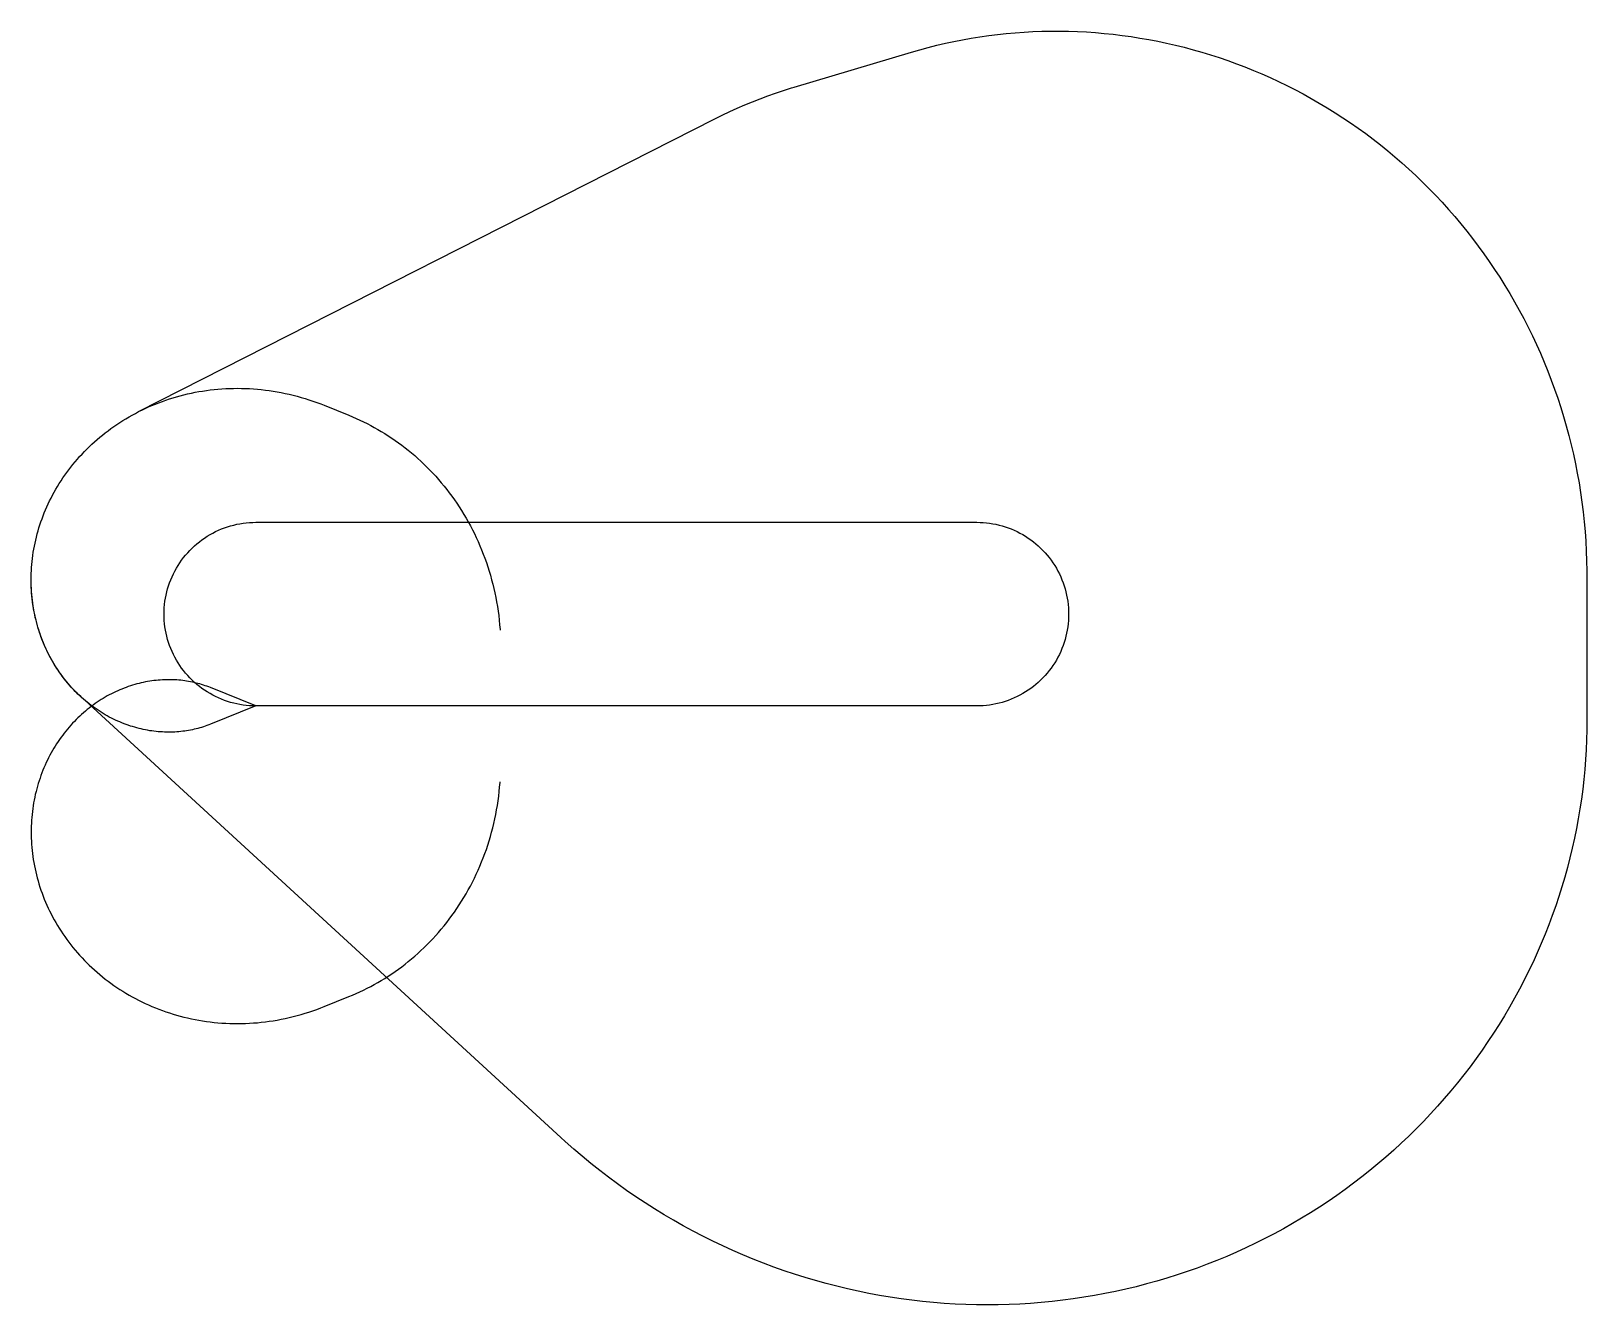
# Model space of a CAD drawing. Header units: metres. Extents: x -3797 to 22486, y -10116 to 11398.
import ezdxf

# ---------------------------------------------------------------- set-up
doc = ezdxf.new("R2010")
doc.units = ezdxf.units.M

msp = doc.modelspace()

# ---------------------------------------------------------------- linework, layer by layer
at = {"layer": 'NorminalTrack', "color": 1}
msp.add_lwpolyline([(0, 0), (0, 0), (-54, 1), (-108, 4), (-162, 8), (-216, 15), (-269, 24), (-322, 34), (-375, 46), (-427, 60), (-479, 76), (-530, 94), (-581, 113), (-631, 134), (-680, 157), (-728, 182), (-775, 208), (-822, 236), (-867, 265), (-912, 296), (-955, 329), (-997, 363), (-1038, 398), (-1077, 435), (-1116, 474), (-1152, 513), (-1188, 554), (-1222, 596), (-1255, 639), (-1286, 684), (-1315, 729), (-1343, 775), (-1369, 823), (-1394, 871), (-1417, 920), (-1438, 970), (-1457, 1020), (-1475, 1072), (-1491, 1123), (-1505, 1176), (-1517, 1228), (-1527, 1282), (-1536, 1335), (-1542, 1389), (-1547, 1443), (-1550, 1497), (-1551, 1551), (-1550, 1605), (-1547, 1659), (-1542, 1713), (-1536, 1767), (-1527, 1820), (-1517, 1873), (-1505, 1926), (-1491, 1978), (-1475, 2030), (-1457, 2081), (-1438, 2132), (-1417, 2182), (-1394, 2231), (-1369, 2279), (-1343, 2326), (-1315, 2373), (-1286, 2418), (-1255, 2462), (-1222, 2506), (-1188, 2548), (-1152, 2588), (-1116, 2628), (-1077, 2666), (-1038, 2703), (-997, 2739), (-955, 2773), (-912, 2805), (-867, 2836), (-822, 2866), (-775, 2894), (-728, 2920), (-680, 2945), (-631, 2968), (-581, 2989), (-530, 3008), (-479, 3026), (-427, 3042), (-375, 3056), (-322, 3068), (-269, 3078), (-216, 3087), (-162, 3093), (-108, 3098), (-54, 3101), (0, 3102), (0, 3102), (12180, 3102), (12180, 3102), (12234, 3101), (12288, 3098), (12342, 3093), (12396, 3087), (12449, 3078), (12502, 3068), (12555, 3056), (12607, 3042), (12659, 3026), (12710, 3008), (12761, 2989), (12811, 2968), (12860, 2945), (12908, 2920), (12955, 2894), (13002, 2866), (13047, 2836), (13092, 2805), (13135, 2773), (13177, 2739), (13218, 2703), (13257, 2666), (13296, 2628), (13332, 2588), (13368, 2548), (13402, 2506), (13435, 2462), (13466, 2418), (13495, 2373), (13523, 2326), (13549, 2279), (13574, 2231), (13597, 2182), (13618, 2132), (13637, 2081), (13655, 2030), (13671, 1978), (13685, 1926), (13697, 1873), (13707, 1820), (13716, 1767), (13722, 1713), (13727, 1659), (13730, 1605), (13731, 1551), (13730, 1497), (13727, 1443), (13722, 1389), (13716, 1335), (13707, 1282), (13697, 1228), (13685, 1176), (13671, 1123), (13655, 1072), (13637, 1020), (13618, 970), (13597, 920), (13574, 871), (13549, 823), (13523, 775), (13495, 729), (13466, 684), (13435, 639), (13402, 596), (13368, 554), (13332, 513), (13296, 474), (13257, 435), (13218, 398), (13177, 363), (13135, 329), (13092, 296), (13047, 265), (13002, 236), (12955, 208), (12908, 182), (12860, 157), (12811, 134), (12761, 113), (12710, 94), (12659, 76), (12607, 60), (12555, 46), (12502, 34), (12449, 24), (12396, 15), (12342, 8), (12288, 4), (12234, 1), (12180, 0), (0, 0)], dxfattribs=at)
at = {"layer": 'WindSpiral', "color": 5}
for points in [[(0, 0), (-769, -310), (-797, -321), (-827, -332), (-856, -342), (-886, -352), (-916, -362), (-947, -371), (-978, -379), (-1009, -387), (-1041, -395), (-1073, -402), (-1105, -408), (-1137, -414), (-1170, -420), (-1203, -425), (-1236, -429), (-1269, -433), (-1303, -436), (-1337, -439), (-1371, -441), (-1406, -442), (-1440, -443), (-1475, -443), (-1510, -443), (-1545, -442), (-1580, -440), (-1615, -438), (-1651, -435), (-1686, -432), (-1722, -428), (-1758, -423), (-1794, -418), (-1830, -411), (-1866, -405), (-1902, -397), (-1938, -389), (-1974, -381), (-2010, -371), (-2047, -361), (-2083, -350), (-2119, -339), (-2155, -327), (-2191, -314), (-2227, -300), (-2263, -286), (-2299, -271), (-2334, -256), (-2370, -240), (-2406, -223), (-2441, -205), (-2476, -187), (-2511, -168), (-2546, -148), (-2580, -127), (-2615, -106), (-2649, -84), (-2683, -62), (-2717, -39), (-2750, -15), (-2783, 10), (-2816, 35), (-2849, 61), (-2881, 88), (-2913, 115), (-2944, 143), (-2975, 171), (-3006, 201), (-3036, 231), (-3066, 261), (-3096, 293), (-3125, 324), (-3154, 357), (-3182, 390), (-3210, 424), (-3237, 458), (-3264, 493), (-3290, 529), (-3316, 565), (-3341, 602), (-3366, 639), (-3390, 677), (-3414, 716), (-3437, 755), (-3459, 794), (-3481, 834), (-3502, 875), (-3522, 916), (-3542, 958), (-3561, 1000), (-3580, 1043), (-3598, 1086), (-3615, 1130), (-3631, 1174), (-3647, 1219), (-3662, 1264), (-3676, 1309), (-3690, 1355), (-3702, 1401), (-3714, 1448), (-3726, 1495), (-3736, 1542), (-3746, 1590), (-3755, 1638), (-3763, 1686), (-3770, 1735), (-3776, 1784), (-3782, 1833), (-3787, 1882), (-3790, 1932), (-3793, 1982), (-3796, 2032), (-3797, 2083), (-3797, 2133), (-3797, 2184), (-3795, 2235), (-3793, 2286), (-3790, 2337), (-3786, 2389), (-3781, 2440), (-3775, 2492), (-3768, 2543), (-3760, 2595), (-3751, 2646), (-3742, 2698), (-3731, 2750), (-3720, 2801), (-3707, 2853), (-3694, 2905), (-3680, 2956), (-3664, 3007), (-3648, 3059), (-3631, 3110), (-3613, 3161), (-3594, 3212), (-3574, 3262), (-3553, 3313), (-3531, 3363), (-3508, 3413), (-3484, 3463), (-3459, 3512), (-3434, 3562), (-3407, 3611), (-3379, 3659), (-3351, 3708), (-3321, 3756), (-3291, 3803), (-3260, 3850), (-3228, 3897), (-3194, 3943), (-3160, 3989), (-3125, 4035), (-3090, 4080), (-3053, 4124), (-3015, 4168), (-2977, 4211), (-2937, 4254), (-2897, 4297), (-2856, 4338), (-2814, 4379), (-2771, 4420), (-2728, 4460), (-2683, 4499), (-2638, 4538), (-2592, 4575), (-2545, 4613), (-2498, 4649), (-2449, 4685), (-2400, 4720), (-2350, 4754), (-2300, 4787), (-2248, 4820), (-2196, 4852), (-2143, 4883), (-2090, 4913), (-2036, 4942), (-1981, 4971), (-1981, 4971), (7756, 9918), (7880, 9980), (8005, 10039), (8132, 10097), (8260, 10152), (8388, 10205), (8518, 10256), (8649, 10305), (8781, 10352), (8914, 10396), (9048, 10438), (9092, 10452), (11074, 11042), (11216, 11084), (11359, 11122), (11503, 11158), (11648, 11192), (11793, 11223), (11939, 11252), (12086, 11278), (12233, 11301), (12381, 11322), (12529, 11341), (12678, 11357), (12827, 11370), (12977, 11381), (13127, 11389), (13277, 11395), (13427, 11397), (13578, 11398), (13729, 11395), (13880, 11390), (14031, 11383), (14182, 11372), (14333, 11360), (14484, 11344), (14635, 11326), (14786, 11305), (14936, 11281), (15086, 11255), (15236, 11226), (15386, 11195), (15535, 11161), (15684, 11124), (15832, 11084), (15980, 11042), (16127, 10998), (16273, 10950), (16419, 10900), (16564, 10848), (16708, 10793), (16852, 10735), (16994, 10675), (17136, 10612), (17277, 10547), (17416, 10479), (17555, 10409), (17693, 10336), (17829, 10261), (17964, 10183), (18098, 10103), (18231, 10020), (18363, 9935), (18493, 9848), (18621, 9758), (18749, 9666), (18874, 9571), (18999, 9475), (19121, 9376), (19242, 9274), (19362, 9171), (19479, 9065), (19595, 8958), (19710, 8848), (19822, 8736), (19933, 8622), (20041, 8506), (20148, 8387), (20253, 8267), (20356, 8145), (20456, 8021), (20555, 7896), (20652, 7768), (20746, 7638), (20838, 7507), (20928, 7374), (21016, 7240), (21102, 7103), (21185, 6965), (21266, 6826), (21344, 6685), (21420, 6542), (21494, 6398), (21566, 6252), (21634, 6106), (21701, 5957), (21764, 5808), (21826, 5657), (21884, 5505), (21940, 5352), (21994, 5198), (22045, 5042), (22093, 4886), (22138, 4729), (22181, 4570), (22221, 4411), (22258, 4251), (22293, 4090), (22324, 3929), (22353, 3766), (22379, 3603), (22403, 3440), (22423, 3276), (22441, 3111), (22455, 2946), (22467, 2781), (22476, 2615), (22482, 2449), (22486, 2282), (22486, 2182), (22486, -239), (22485, -405), (22480, -572), (22473, -739), (22463, -906), (22450, -1073), (22434, -1240), (22415, -1406), (22393, -1573), (22368, -1739), (22340, -1905), (22309, -2071), (22276, -2236), (22239, -2401), (22200, -2565), (22157, -2729), (22112, -2892), (22064, -3055), (22013, -3217), (21959, -3378), (21902, -3538), (21843, -3698), (21780, -3856), (21715, -4014), (21647, -4170), (21576, -4326), (21502, -4480), (21426, -4634), (21347, -4786), (21265, -4937), (21180, -5086), (21093, -5234), (21003, -5381), (20910, -5527), (20815, -5670), (20717, -5813), (20617, -5954), (20514, -6093), (20408, -6230), (20300, -6366), (20190, -6500), (20077, -6632), (19962, -6762), (19844, -6891), (19724, -7017), (19602, -7141), (19477, -7264), (19351, -7384), (19222, -7502), (19090, -7619), (18957, -7732), (18822, -7844), (18684, -7953), (18545, -8061), (18403, -8165), (18259, -8268), (18114, -8368), (17967, -8465), (17818, -8560), (17667, -8652), (17514, -8742), (17360, -8830), (17204, -8914), (17046, -8996), (16887, -9076), (16727, -9152), (16564, -9226), (16401, -9297), (16236, -9366), (16070, -9431), (15902, -9494), (15733, -9554), (15563, -9610), (15392, -9664), (15220, -9715), (15047, -9763), (14873, -9809), (14697, -9851), (14521, -9890), (14345, -9926), (14167, -9959), (13989, -9988), (13810, -10015), (13630, -10039), (13450, -10059), (13269, -10077), (13088, -10091), (12906, -10102), (12724, -10110), (12542, -10115), (12360, -10116), (12177, -10115), (11995, -10110), (11812, -10102), (11629, -10091), (11446, -10076), (11264, -10059), (11081, -10038), (10899, -10014), (10717, -9987), (10535, -9956), (10354, -9923), (10173, -9886), (9993, -9846), (9813, -9803), (9634, -9757), (9455, -9707), (9278, -9654), (9101, -9599), (8924, -9540), (8749, -9478), (8575, -9412), (8401, -9344), (8229, -9273), (8058, -9198), (7888, -9121), (7719, -9040), (7552, -8957), (7385, -8870), (7221, -8781), (7057, -8688), (6895, -8593), (6735, -8495), (6576, -8394), (6419, -8290), (6264, -8183), (6110, -8073), (5958, -7961), (5808, -7846), (5660, -7728), (5514, -7607), (5370, -7484), (5227, -7358), (5150, -7288), (-2959, 157), (-2990, 186), (-3021, 215), (-3051, 246), (-3081, 276), (-3110, 308), (-3139, 340), (-3168, 373), (-3196, 406), (-3223, 441), (-3250, 475), (-3277, 511), (-3303, 546), (-3328, 583), (-3353, 620), (-3378, 658), (-3402, 696), (-3425, 735), (-3448, 774), (-3470, 814), (-3491, 854), (-3512, 895), (-3532, 937), (-3552, 979), (-3570, 1021), (-3589, 1064), (-3606, 1107), (-3623, 1151), (-3639, 1196), (-3654, 1240), (-3669, 1286), (-3683, 1331), (-3696, 1377), (-3708, 1424), (-3720, 1471), (-3731, 1518), (-3741, 1565), (-3750, 1613), (-3759, 1661), (-3766, 1710), (-3773, 1759), (-3779, 1808), (-3784, 1857), (-3789, 1907), (-3792, 1957), (-3795, 2007), (-3796, 2057), (-3797, 2108), (-3797, 2130)], [(0, 0), (-769, -310), (-797, -321), (-827, -332), (-856, -342), (-886, -352), (-916, -362), (-947, -371), (-978, -379), (-1009, -387), (-1041, -395), (-1073, -402), (-1105, -408), (-1137, -414), (-1170, -420), (-1203, -425), (-1236, -429), (-1269, -433), (-1303, -436), (-1337, -439), (-1371, -441), (-1406, -442), (-1440, -443), (-1475, -443), (-1510, -443), (-1545, -442), (-1580, -440), (-1615, -438), (-1651, -435), (-1686, -432), (-1722, -428), (-1758, -423), (-1794, -418), (-1830, -411), (-1866, -405), (-1902, -397), (-1938, -389), (-1974, -381), (-2010, -371), (-2047, -361), (-2083, -350), (-2119, -339), (-2155, -327), (-2191, -314), (-2227, -300), (-2263, -286), (-2299, -271), (-2334, -256), (-2370, -240), (-2406, -223), (-2441, -205), (-2476, -187), (-2511, -168), (-2546, -148), (-2580, -127), (-2615, -106), (-2649, -84), (-2683, -62), (-2717, -39), (-2750, -15), (-2783, 10), (-2816, 35), (-2849, 61), (-2881, 88), (-2913, 115), (-2944, 143), (-2975, 171), (-3006, 201), (-3036, 231), (-3066, 261), (-3096, 293), (-3125, 324), (-3154, 357), (-3182, 390), (-3210, 424), (-3237, 458), (-3264, 493), (-3290, 529), (-3316, 565), (-3341, 602), (-3366, 639), (-3390, 677), (-3414, 716), (-3437, 755), (-3459, 794), (-3481, 834), (-3502, 875), (-3522, 916), (-3542, 958), (-3561, 1000), (-3580, 1043), (-3598, 1086), (-3615, 1130), (-3631, 1174), (-3647, 1219), (-3662, 1264), (-3676, 1309), (-3690, 1355), (-3702, 1401), (-3714, 1448), (-3726, 1495), (-3736, 1542), (-3746, 1590), (-3755, 1638), (-3763, 1686), (-3770, 1735), (-3776, 1784), (-3782, 1833), (-3787, 1882), (-3790, 1932), (-3793, 1982), (-3796, 2032), (-3797, 2083), (-3797, 2133), (-3797, 2184), (-3795, 2235), (-3793, 2286), (-3790, 2337), (-3786, 2389), (-3781, 2440), (-3775, 2492), (-3768, 2543), (-3760, 2595), (-3751, 2646), (-3742, 2698), (-3731, 2750), (-3720, 2801), (-3707, 2853), (-3694, 2905), (-3680, 2956), (-3664, 3007), (-3648, 3059), (-3631, 3110), (-3613, 3161), (-3594, 3212), (-3574, 3262), (-3553, 3313), (-3531, 3363), (-3508, 3413), (-3484, 3463), (-3459, 3512), (-3434, 3562), (-3407, 3611), (-3379, 3659), (-3351, 3708), (-3321, 3756), (-3291, 3803), (-3260, 3850), (-3228, 3897), (-3194, 3943), (-3160, 3989), (-3125, 4035), (-3090, 4080), (-3053, 4124), (-3015, 4168), (-2977, 4211), (-2937, 4254), (-2897, 4297), (-2856, 4338), (-2814, 4379), (-2771, 4420), (-2728, 4460), (-2683, 4499), (-2638, 4538), (-2592, 4575), (-2545, 4613), (-2498, 4649), (-2449, 4685), (-2400, 4720), (-2350, 4754), (-2300, 4787), (-2248, 4820), (-2196, 4852), (-2143, 4883), (-2090, 4913), (-2036, 4942), (-1981, 4971), (-1926, 4998), (-1870, 5025), (-1813, 5051), (-1756, 5075), (-1698, 5099), (-1639, 5122), (-1580, 5144), (-1521, 5165), (-1461, 5185), (-1400, 5204), (-1339, 5222), (-1278, 5239), (-1216, 5255), (-1153, 5270), (-1090, 5284), (-1027, 5297), (-963, 5309), (-899, 5319), (-835, 5329), (-770, 5337), (-705, 5345), (-640, 5351), (-574, 5356), (-508, 5360), (-442, 5363), (-376, 5364), (-310, 5365), (-243, 5364), (-176, 5362), (-109, 5359), (-42, 5355), (25, 5350), (92, 5343), (160, 5335), (227, 5327), (294, 5316), (362, 5305), (429, 5293), (496, 5279), (563, 5264), (630, 5248), (697, 5230), (764, 5212), (830, 5192), (897, 5171), (963, 5149), (1029, 5125), (1095, 5100), (1152, 5078), (1571, 4909), (1633, 4883), (1695, 4857), (1757, 4829), (1818, 4799), (1879, 4769), (1940, 4738), (2000, 4705), (2060, 4671), (2119, 4637), (2178, 4601), (2236, 4564), (2294, 4525), (2351, 4486), (2408, 4446), (2464, 4404), (2520, 4362), (2575, 4318), (2629, 4273), (2683, 4228), (2736, 4181), (2788, 4133), (2839, 4084), (2890, 4034), (2940, 3983), (2990, 3932), (3038, 3879), (3086, 3825), (3133, 3770), (3179, 3714), (3224, 3658), (3268, 3600), (3312, 3542), (3354, 3482), (3396, 3422), (3436, 3361), (3476, 3299), (3514, 3236), (3552, 3173), (3589, 3108), (3624, 3043), (3659, 2977), (3692, 2910), (3724, 2843), (3755, 2775), (3785, 2706), (3814, 2636), (3842, 2566), (3869, 2495), (3894, 2424), (3918, 2352), (3941, 2279), (3963, 2206), (3983, 2132), (4003, 2058), (4021, 1983), (4037, 1908), (4053, 1832), (4067, 1756), (4080, 1680), (4092, 1603), (4102, 1526), (4111, 1448), (4118, 1370), (4125, 1292), (4125, 1282)], [(0, 0), (-769, 310), (-797, 321), (-827, 332), (-856, 342), (-886, 352), (-916, 362), (-947, 371), (-978, 379), (-1009, 387), (-1041, 395), (-1073, 402), (-1105, 408), (-1137, 414), (-1170, 420), (-1203, 425), (-1236, 429), (-1269, 433), (-1303, 436), (-1337, 439), (-1371, 441), (-1406, 442), (-1440, 443), (-1475, 443), (-1510, 443), (-1545, 442), (-1580, 440), (-1615, 438), (-1651, 435), (-1686, 432), (-1722, 428), (-1758, 423), (-1794, 418), (-1830, 411), (-1866, 405), (-1902, 397), (-1938, 389), (-1974, 381), (-2010, 371), (-2047, 361), (-2083, 350), (-2119, 339), (-2155, 327), (-2191, 314), (-2227, 300), (-2263, 286), (-2299, 271), (-2334, 256), (-2370, 240), (-2406, 223), (-2441, 205), (-2476, 187), (-2511, 168), (-2546, 148), (-2580, 127), (-2615, 106), (-2649, 84), (-2683, 62), (-2717, 39), (-2750, 15), (-2783, -10), (-2816, -35), (-2849, -61), (-2881, -88), (-2913, -115), (-2944, -143), (-2975, -171), (-3006, -201), (-3036, -231), (-3066, -261), (-3096, -293), (-3125, -324), (-3154, -357), (-3182, -390), (-3210, -424), (-3237, -458), (-3264, -493), (-3290, -529), (-3316, -565), (-3341, -602), (-3366, -639), (-3390, -677), (-3414, -716), (-3437, -755), (-3459, -794), (-3481, -834), (-3502, -875), (-3522, -916), (-3542, -958), (-3561, -1000), (-3580, -1043), (-3598, -1086), (-3615, -1130), (-3631, -1174), (-3647, -1219), (-3662, -1264), (-3676, -1309), (-3690, -1355), (-3702, -1401), (-3714, -1448), (-3726, -1495), (-3736, -1542), (-3746, -1590), (-3755, -1638), (-3763, -1686), (-3770, -1735), (-3776, -1784), (-3782, -1833), (-3787, -1882), (-3790, -1932), (-3793, -1982), (-3796, -2032), (-3797, -2083), (-3797, -2133), (-3797, -2184), (-3795, -2235), (-3793, -2286), (-3790, -2337), (-3786, -2389), (-3781, -2440), (-3775, -2492), (-3768, -2543), (-3760, -2595), (-3751, -2646), (-3742, -2698), (-3731, -2750), (-3720, -2801), (-3707, -2853), (-3694, -2905), (-3680, -2956), (-3664, -3007), (-3648, -3059), (-3631, -3110), (-3613, -3161), (-3594, -3212), (-3574, -3262), (-3553, -3313), (-3531, -3363), (-3508, -3413), (-3484, -3463), (-3459, -3512), (-3434, -3562), (-3407, -3611), (-3379, -3659), (-3351, -3708), (-3321, -3756), (-3291, -3803), (-3260, -3850), (-3228, -3897), (-3194, -3943), (-3160, -3989), (-3125, -4035), (-3090, -4080), (-3053, -4124), (-3015, -4168), (-2977, -4211), (-2937, -4254), (-2897, -4297), (-2856, -4338), (-2814, -4379), (-2771, -4420), (-2728, -4460), (-2683, -4499), (-2638, -4538), (-2592, -4575), (-2545, -4613), (-2498, -4649), (-2449, -4685), (-2400, -4720), (-2350, -4754), (-2300, -4787), (-2248, -4820), (-2196, -4852), (-2143, -4883), (-2090, -4913), (-2036, -4942), (-1981, -4971), (-1926, -4998), (-1870, -5025), (-1813, -5051), (-1756, -5075), (-1698, -5099), (-1639, -5122), (-1580, -5144), (-1521, -5165), (-1461, -5185), (-1400, -5204), (-1339, -5222), (-1278, -5239), (-1216, -5255), (-1153, -5270), (-1090, -5284), (-1027, -5297), (-963, -5309), (-899, -5319), (-835, -5329), (-770, -5337), (-705, -5345), (-640, -5351), (-574, -5356), (-508, -5360), (-442, -5363), (-376, -5364), (-310, -5365), (-243, -5364), (-176, -5362), (-109, -5359), (-42, -5355), (25, -5350), (92, -5343), (160, -5335), (227, -5327), (294, -5316), (362, -5305), (429, -5293), (496, -5279), (563, -5264), (630, -5248), (697, -5230), (764, -5212), (830, -5192), (897, -5171), (963, -5149), (1029, -5125), (1095, -5100), (1152, -5078), (1571, -4909), (1633, -4883), (1695, -4857), (1757, -4829), (1818, -4799), (1879, -4769), (1940, -4738), (2000, -4705), (2060, -4671), (2119, -4637), (2178, -4601), (2236, -4564), (2294, -4525), (2351, -4486), (2408, -4446), (2464, -4404), (2520, -4362), (2575, -4318), (2629, -4273), (2683, -4228), (2736, -4181), (2788, -4133), (2839, -4084), (2890, -4034), (2940, -3983), (2990, -3932), (3038, -3879), (3086, -3825), (3133, -3770), (3179, -3714), (3224, -3658), (3268, -3600), (3312, -3542), (3354, -3482), (3396, -3422), (3436, -3361), (3476, -3299), (3514, -3236), (3552, -3173), (3589, -3108), (3624, -3043), (3659, -2977), (3692, -2910), (3724, -2843), (3755, -2775), (3785, -2706), (3814, -2636), (3842, -2566), (3869, -2495), (3894, -2424), (3918, -2352), (3941, -2279), (3963, -2206), (3983, -2132), (4003, -2058), (4021, -1983), (4037, -1908), (4053, -1832), (4067, -1756), (4080, -1680), (4092, -1603), (4102, -1526), (4111, -1448), (4118, -1370), (4125, -1292), (4125, -1282)]]:
    msp.add_lwpolyline(points, dxfattribs=at)

doc.saveas('drawing.dxf')
